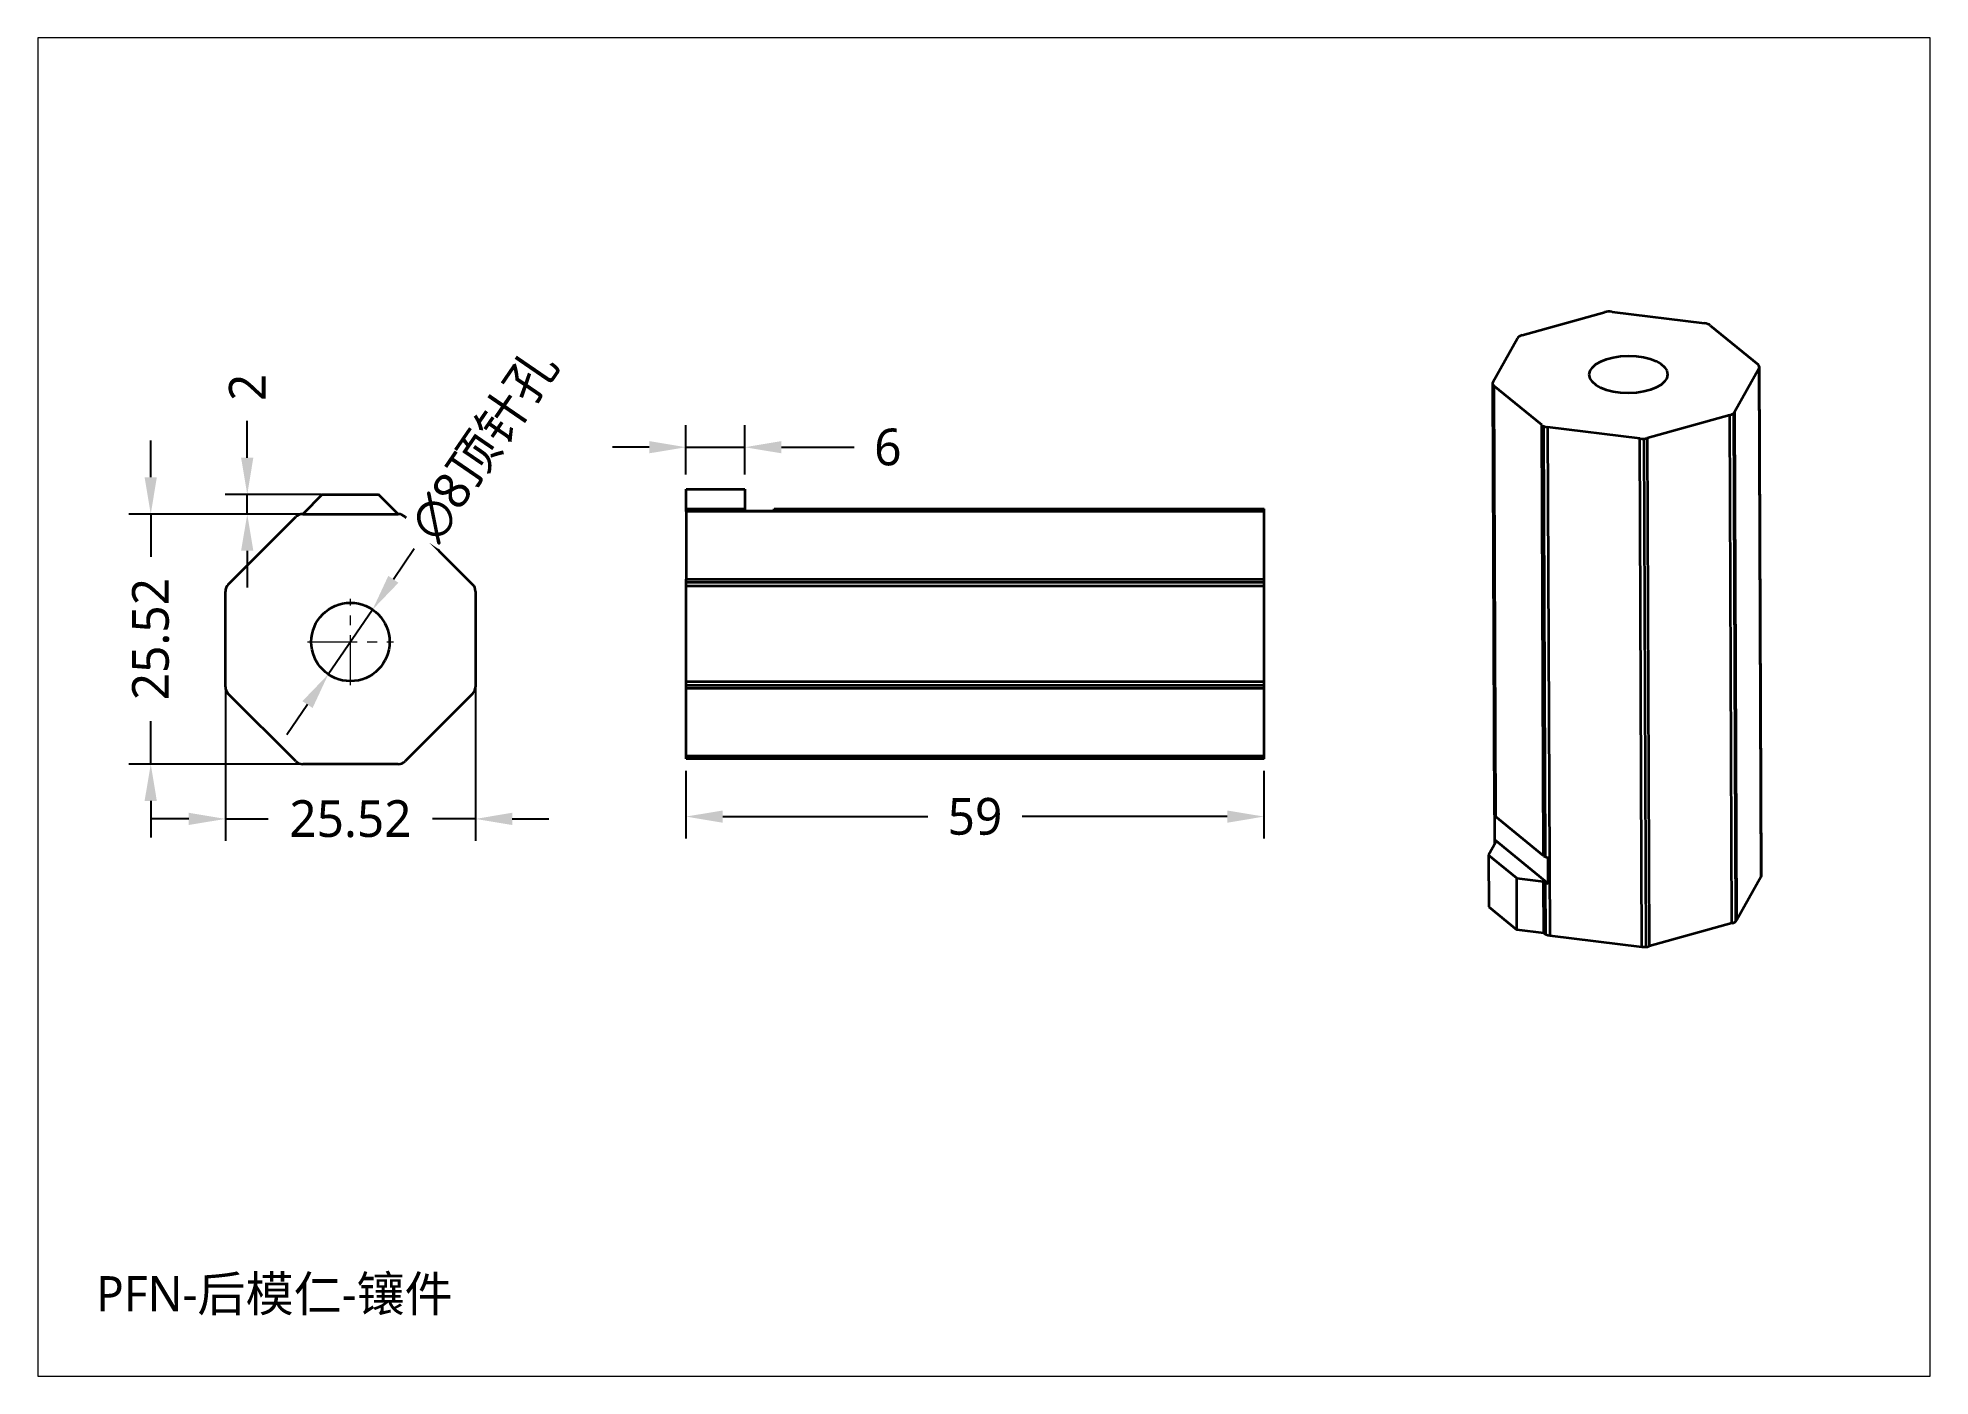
# Model space of a CAD drawing. Header units: millimetres. Extents: x 151 to 344, y 135 to 271.
import ezdxf

# ---------------------------------------------------------------- set-up
doc = ezdxf.new("R2010")
doc.units = ezdxf.units.MM
doc.linetypes.add('CENTER', pattern=[50.8, 31.75, -6.35, 6.35, -6.35])
doc.layers.add('21', color=7, linetype='Continuous', true_color=0xffffff)
for name, color, linetype, lineweight in [('core', 7, 'Continuous', 20), ('dim', 82, 'Continuous', 9), ('moldbase', 7, 'Continuous', 20)]:
    doc.layers.add(name, color=color, linetype=linetype, lineweight=lineweight)
doc.styles.add('Capful-A', font='')
doc.styles.get("Standard").update_dxf_attribs({"font": 'arial.ttf'})
doc.styles.get('Capful-A').set_extended_font_data('Microsoft YaHei')
doc.dimstyles.new('Capful-A-1.5', dxfattribs={"dimscale": 1.5, "dimtxt": 2.5, "dimasz": 2.5, "dimexe": 1.5, "dimexo": 1, "dimgap": 1.5, "dimtad": 0, "dimdsep": 46, "dimtxsty": 'Capful-A', "dimcen": 0, "dimclrt": 7, "dimazin": 2, "dimtfac": 1, "dimtmove": 0, "dimatfit": 3, "dimfxl": 0, "dimtolj": 1, "dimtzin": 0, "dimarcsym": 0})

# ---------------------------------------------------------------- blocks, each defined once
blk = doc.blocks.new('*D35')
at = {"layer": 'Defpoints', "color": 0, "transparency": 16777216}
for p in [(185.49, 212.75), (180.97, 206.15)]:
    blk.add_point(p, dxfattribs=at)
at = {"layer": 'dim', "color": 0, "lineweight": -2, "transparency": 16777216}
for p, q in [((189.74, 218.94), (187.61, 215.84)), ((180.97, 206.15), (185.49, 212.75)), ((178.85, 203.06), (176.73, 199.97))]:
    blk.add_line(p, q, dxfattribs=at)
at = {"layer": 'dim', "color": 0, "transparency": 16777216}
for points in [[(187.1, 216.2), (188.13, 215.49), (185.49, 212.75)], [(178.33, 203.41), (179.37, 202.71), (180.97, 206.15)]]:
    blk.add_solid(points, dxfattribs=at)
at = {"layer": 'dim', "color": 7, "lineweight": 18, "transparency": 16777216, "insert": (196.98, 229.5), "char_height": 3.75, "attachment_point": 5, "rotation": 55.5642, "style": 'Capful-A', "bg_fill": 3, "box_fill_scale": 1.1, "bg_fill_color": 256, "bg_fill_true_color": 13158600, "bg_fill_transparency": 0}
blk.add_mtext('\\A1;∅8{\\fMicrosoft YaHei|b0|i0|c134|p34;顶针孔}', dxfattribs=at)
blk = doc.blocks.new('*D36')
at = {"layer": 'Defpoints', "color": 0, "transparency": 16777216}
for p in [(170.47, 209.74), (195.99, 209.74), (195.99, 191.39)]:
    blk.add_point(p, dxfattribs=at)
at = {"layer": 'dim', "color": 0, "lineweight": -2, "transparency": 16777216}
for p, q in [((170.47, 208.24), (170.47, 189.14)), ((195.99, 208.24), (195.99, 189.14)), ((166.72, 191.39), (162.97, 191.39)), ((170.47, 191.39), (174.85, 191.39)), ((195.99, 191.39), (191.62, 191.39)), ((199.74, 191.39), (203.49, 191.39))]:
    blk.add_line(p, q, dxfattribs=at)
at = {"layer": 'dim', "color": 0, "transparency": 16777216}
for points in [[(166.72, 192.02), (166.72, 190.77), (170.47, 191.39)], [(199.74, 192.02), (199.74, 190.77), (195.99, 191.39)]]:
    blk.add_solid(points, dxfattribs=at)
at = {"layer": 'dim', "color": 7, "lineweight": 18, "transparency": 16777216, "insert": (183.23, 191.39), "char_height": 3.75, "attachment_point": 5, "style": 'Capful-A', "bg_fill": 3, "box_fill_scale": 1.1, "bg_fill_color": 256, "bg_fill_true_color": 13158600, "bg_fill_transparency": 0}
blk.add_mtext('\\A1;25.52', dxfattribs=at)
blk = doc.blocks.new('*D37')
at = {"layer": 'Defpoints', "color": 0, "transparency": 16777216}
for p in [(162.85, 222.5), (183.23, 222.5), (183.23, 196.98)]:
    blk.add_point(p, dxfattribs=at)
at = {"layer": 'dim', "color": 0, "lineweight": -2, "transparency": 16777216}
for p, q in [((162.85, 226.25), (162.85, 230)), ((181.73, 222.5), (160.6, 222.5)), ((162.85, 222.5), (162.85, 218.13)), ((162.85, 196.98), (162.85, 201.36)), ((181.73, 196.98), (160.6, 196.98)), ((162.85, 193.23), (162.85, 189.48))]:
    blk.add_line(p, q, dxfattribs=at)
at = {"layer": 'dim', "color": 0, "transparency": 16777216}
for points in [[(162.22, 226.25), (163.47, 226.25), (162.85, 222.5)], [(162.22, 193.23), (163.47, 193.23), (162.85, 196.98)]]:
    blk.add_solid(points, dxfattribs=at)
at = {"layer": 'dim', "color": 7, "lineweight": 18, "transparency": 16777216, "insert": (162.85, 209.74), "char_height": 3.75, "attachment_point": 5, "rotation": 90, "style": 'Capful-A', "bg_fill": 3, "box_fill_scale": 1.1, "bg_fill_color": 256, "bg_fill_true_color": 13158600, "bg_fill_transparency": 0}
blk.add_mtext('\\A1;25.52', dxfattribs=at)
blk = doc.blocks.new('*D38')
at = {"layer": 'Defpoints', "color": 0, "transparency": 16777216}
for p in [(172.7, 224.5), (181.79, 224.5), (183.23, 222.5)]:
    blk.add_point(p, dxfattribs=at)
at = {"layer": 'dim', "color": 0, "lineweight": -2, "transparency": 16777216}
for p, q in [((172.7, 228.25), (172.7, 232)), ((180.29, 224.5), (170.45, 224.5)), ((172.7, 222.5), (172.7, 224.5)), ((181.73, 222.5), (170.45, 222.5)), ((172.7, 218.75), (172.7, 215))]:
    blk.add_line(p, q, dxfattribs=at)
at = {"layer": 'dim', "color": 0, "transparency": 16777216}
for points in [[(172.07, 228.25), (173.32, 228.25), (172.7, 224.5)], [(172.07, 218.75), (173.32, 218.75), (172.7, 222.5)]]:
    blk.add_solid(points, dxfattribs=at)
at = {"layer": 'dim', "color": 7, "lineweight": 18, "transparency": 16777216, "insert": (172.7, 235.43), "char_height": 3.75, "attachment_point": 5, "rotation": 90, "style": 'Capful-A', "bg_fill": 3, "box_fill_scale": 1.1, "bg_fill_color": 256, "bg_fill_true_color": 13158600, "bg_fill_transparency": 0}
blk.add_mtext('\\A1;2', dxfattribs=at)
blk = doc.blocks.new('*D39')
at = {"layer": 'Defpoints', "color": 0, "transparency": 16777216}
for p in [(223.48, 229.32), (217.48, 225.04), (223.48, 225.04)]:
    blk.add_point(p, dxfattribs=at)
at = {"layer": 'dim', "color": 0, "lineweight": -2, "transparency": 16777216}
for p, q in [((217.48, 226.54), (217.48, 231.57)), ((223.48, 226.54), (223.48, 231.57)), ((213.73, 229.32), (209.98, 229.32)), ((217.48, 229.32), (223.48, 229.32)), ((227.23, 229.32), (234.64, 229.32))]:
    blk.add_line(p, q, dxfattribs=at)
at = {"layer": 'dim', "color": 0, "transparency": 16777216}
for points in [[(213.73, 229.95), (213.73, 228.7), (217.48, 229.32)], [(227.23, 229.95), (227.23, 228.7), (223.48, 229.32)]]:
    blk.add_solid(points, dxfattribs=at)
at = {"layer": 'dim', "color": 7, "lineweight": 18, "transparency": 16777216, "insert": (238.09, 229.32), "char_height": 3.75, "attachment_point": 5, "style": 'Capful-A', "bg_fill": 3, "box_fill_scale": 1.1, "bg_fill_color": 256, "bg_fill_true_color": 13158600, "bg_fill_transparency": 0}
blk.add_mtext('\\A1;6', dxfattribs=at)
blk = doc.blocks.new('*D40')
at = {"layer": 'Defpoints', "color": 0, "transparency": 16777216}
for p in [(217.48, 197.81), (276.48, 197.81), (276.48, 191.63)]:
    blk.add_point(p, dxfattribs=at)
at = {"layer": 'dim', "color": 0, "lineweight": -2, "transparency": 16777216}
for p, q in [((217.48, 196.31), (217.48, 189.38)), ((276.48, 196.31), (276.48, 189.38)), ((221.23, 191.63), (242.17, 191.63)), ((272.73, 191.63), (251.8, 191.63))]:
    blk.add_line(p, q, dxfattribs=at)
at = {"layer": 'dim', "color": 0, "transparency": 16777216}
for points in [[(221.23, 192.25), (221.23, 191), (217.48, 191.63)], [(272.73, 192.25), (272.73, 191), (276.48, 191.63)]]:
    blk.add_solid(points, dxfattribs=at)
at = {"layer": 'dim', "color": 7, "lineweight": 18, "transparency": 16777216, "insert": (246.98, 191.63), "char_height": 3.75, "attachment_point": 5, "style": 'Capful-A', "bg_fill": 3, "box_fill_scale": 1.1, "bg_fill_color": 256, "bg_fill_true_color": 13158600, "bg_fill_transparency": 0}
blk.add_mtext('\\A1;59', dxfattribs=at)
blk = doc.blocks.new('TK')
at = {"layer": 'core', "lineweight": 18}
for p, q in [((-712.8, 504), (-712.8, -504)), ((712.8, 504), (-712.8, 504)), ((712.8, -504), (712.8, 504)), ((-712.8, -504), (712.8, -504))]:
    blk.add_line(p, q, dxfattribs=at)

msp = doc.modelspace()

# ---------------------------------------------------------------- linework, layer by layer
at = {"layer": '21', "color": 7, "linetype": 'Continuous', "lineweight": 35}
for p, q in [((302.825, 240.744), (311.259, 243.096)), ((312.017, 243.146), (321.43, 241.977)), ((322.038, 241.757), (326.916, 237.751)), ((299.846, 235.957), (302.36, 240.453)), ((299.812, 235.833), (299.989, 191.882)), ((327.016, 237.39), (324.502, 232.894)), ((327.226, 185.528), (327.016, 237.39)), ((327.26, 185.652), (327.05, 237.514)), ((299.946, 235.595), (300.124, 191.645)), ((304.824, 231.59), (299.946, 235.595)), ((324.037, 232.603), (315.603, 230.251)), ((324.246, 180.741), (324.037, 232.603)), ((324.395, 232.773), (324.605, 180.911)), ((324.502, 232.894), (324.712, 181.032)), ((305.002, 187.639), (304.824, 231.59)), ((305.209, 187.52), (305.031, 231.47)), ((305.432, 231.37), (305.641, 179.508)), ((314.844, 230.2), (305.432, 231.37)), ((315.054, 178.339), (314.844, 230.2)), ((315.244, 230.19), (315.454, 178.328)), ((315.603, 230.251), (315.813, 178.389)), ((180.361, 224.503), (178.361, 222.503)), ((180.361, 224.503), (186.104, 224.503)), ((188.104, 222.503), (186.104, 224.503)), ((217.484, 223.042), (217.484, 225.042)), ((217.484, 225.042), (223.484, 225.042)), ((223.484, 225.042), (223.484, 223.042)), ((170.765, 215.321), (177.654, 222.21)), ((178.361, 222.503), (188.104, 222.503)), ((188.811, 222.21), (195.7, 215.321)), ((217.484, 223.042), (223.484, 223.042)), ((217.484, 222.749), (217.484, 223.042)), ((217.484, 223.042), (223.484, 223.042)), ((217.484, 222.749), (217.484, 215.86)), ((276.484, 222.749), (217.484, 222.749)), ((223.484, 223.042), (223.484, 222.842)), ((223.484, 222.842), (226.484, 222.842)), ((226.484, 223.042), (276.484, 223.042)), ((226.484, 222.842), (226.484, 223.042)), ((226.484, 223.042), (276.484, 223.042)), ((276.484, 222.749), (276.484, 223.042)), ((276.484, 215.86), (276.484, 222.749)), ((170.472, 204.871), (170.472, 214.614)), ((195.993, 214.614), (195.993, 204.871)), ((217.484, 215.153), (217.484, 215.86)), ((217.484, 215.86), (276.484, 215.86)), ((217.484, 215.567), (276.484, 215.567)), ((217.484, 205.411), (217.484, 215.153)), ((276.484, 215.153), (217.484, 215.153)), ((276.484, 215.153), (276.484, 215.86)), ((276.484, 205.411), (276.484, 215.153)), ((217.484, 204.703), (217.484, 205.411)), ((217.484, 205.411), (276.484, 205.411)), ((276.484, 204.996), (217.484, 204.996)), ((276.484, 204.703), (276.484, 205.411)), ((177.654, 197.275), (170.765, 204.164)), ((195.7, 204.164), (188.811, 197.275)), ((217.484, 197.814), (217.484, 204.703)), ((276.484, 204.703), (217.484, 204.703)), ((276.484, 197.814), (276.484, 204.703)), ((217.484, 197.521), (217.484, 197.814)), ((217.484, 197.814), (276.484, 197.814)), ((276.484, 197.521), (217.484, 197.521)), ((276.484, 197.521), (217.484, 197.521)), ((276.484, 197.521), (276.484, 197.814)), ((188.104, 196.982), (178.361, 196.982)), ((299.997, 191.825), (300.007, 189.303)), ((305.002, 187.639), (300.124, 191.645)), ((300.007, 189.303), (305.486, 184.804)), ((300.134, 189.008), (299.405, 187.702)), ((299.405, 187.702), (299.426, 182.428)), ((302.28, 185.341), (299.405, 187.702)), ((300, 189.245), (300.002, 188.771)), ((305.486, 184.804), (305.475, 187.441)), ((327.226, 185.528), (324.712, 181.032)), ((302.301, 180.067), (302.28, 185.341)), ((302.28, 185.341), (305.012, 185.002)), ((305.034, 179.728), (305.012, 185.002)), ((305.241, 179.608), (305.22, 184.883)), ((299.426, 182.428), (302.301, 180.067)), ((305.034, 179.728), (302.301, 180.067)), ((324.246, 180.741), (315.813, 178.389)), ((305.641, 179.508), (315.054, 178.339))]:
    msp.add_line(p, q, dxfattribs=at)
at = {"layer": '21', "color": 1, "linetype": 'CENTER', "lineweight": 18, "ltscale": 0.16}
for p, q in [((183.232, 205.05), (183.232, 213.85)), ((178.832, 209.45), (187.632, 209.45))]:
    msp.add_line(p, q, dxfattribs=at)
at = {"layer": '21', "color": 7, "linetype": 'Continuous', "lineweight": 35}
msp.add_circle((183.232, 209.45), 4, dxfattribs=at)
for centre, start, end in [((178.361, 221.503), 90, 135), ((188.104, 221.503), 45, 90), ((171.472, 214.614), 135, 180), ((194.993, 214.614), 0, 45), ((171.472, 204.871), 180, 225), ((194.993, 204.871), 315, 0), ((178.361, 197.982), 225, 270), ((188.104, 197.982), 270, 315)]:
    msp.add_arc(centre, 1, start, end, dxfattribs=at)
for centre, major_axis, start_param, end_param in [((311.759, 242.685), (1, 0.004), 1.3078654, 2.0932635), ((321.172, 241.515), (1, 0.004), 0.5224672, 1.3078654), ((303.326, 240.333), (1, 0.004), 2.0932635, 2.8786617), ((326.05, 237.51), (1, 0.004), 6.0202543, 6.8056525), ((300.812, 235.837), (1, 0.004), 2.8786617, 3.6640598), ((323.536, 233.014), (1, 0.004), 5.2348562, 6.0202543), ((305.69, 231.831), (1, 0.004), 3.6640598, 4.449458), ((315.102, 230.662), (1, 0.004), 4.449458, 5.2348562), ((300.989, 191.886), (1, 0.004), 3.1415983, 3.6640598), ((301, 189.249), (-1, -0.004), 6.1621514, 6.8056525), ((305.867, 187.88), (1, 0.004), 3.6640598, 4.307561), ((326.26, 185.648), (1, 0.004), 6.0202543, 6.2831919), ((305.878, 185.243), (-1, -0.004), 0.5224672, 1.1659683), ((305.899, 179.969), (1, 0.004), 3.6640598, 4.449458), ((323.746, 181.152), (1, 0.004), 5.2348562, 6.0202543), ((315.312, 178.8), (1, 0.004), 4.449458, 5.2348562)]:
    msp.add_ellipse(centre, major_axis=major_axis, ratio=0.4767816, start_param=start_param, end_param=end_param, dxfattribs=at)
msp.add_ellipse((313.684, 236.744), major_axis=(-4, -0.016), ratio=0.4767816, dxfattribs=at)

# ---------------------------------------------------------------- texts
at = {"layer": 'moldbase', "lineweight": 18, "insert": (157.267, 144.731), "char_height": 3.6, "attachment_point": 1}
msp.add_mtext_dynamic_manual_height_columns('{\\fMicrosoft YaHei|b0|i0|c134|p34;PFN-后模仁-镶件}', width=259.49295, gutter_width=0, heights=[30.48], dxfattribs=at)

# ---------------------------------------------------------------- next in the draw order: dimensions: what is measured, and where the dimension line sits
at = {"layer": 'dim', "lineweight": 18}
dim = msp.add_diameter_dim_2p(p1=(180.97, 206.151), p2=(185.494, 212.749), text='<>{\\fMicrosoft YaHei|b0|i0|c134|p34;顶针孔}', dimstyle='Capful-A-1.5', dxfattribs=at)
dim.commit()
dim.dimension.update_dxf_attribs({"geometry": '*D35', "text_midpoint": (196.977, 229.497)})
dim = msp.add_linear_dim(base=(223.484, 229.323), p1=(217.484, 225.042), p2=(223.484, 225.042), dimstyle='Capful-A-1.5', dxfattribs=at)
dim.commit()
dim.dimension.update_dxf_attribs({"geometry": '*D39', "text_midpoint": (238.093, 229.323), "dimtype": 160})
dim = msp.add_linear_dim(base=(276.484, 191.63), p1=(217.484, 197.814), p2=(276.484, 197.814), dimstyle='Capful-A-1.5', dxfattribs=at)
dim.commit()
dim.dimension.update_dxf_attribs({"geometry": '*D40', "text_midpoint": (246.984, 191.63)})

# ---------------------------------------------------------------- next in the draw order: dimensions: what is measured, and where the dimension line sits
dim = msp.add_linear_dim(base=(195.993, 191.392), p1=(170.472, 209.742), p2=(195.993, 209.742), dimstyle='Capful-A-1.5', dxfattribs=at)
dim.commit()
dim.dimension.update_dxf_attribs({"geometry": '*D36', "text_midpoint": (183.232, 191.392)})

# ---------------------------------------------------------------- next in the draw order: dimensions: what is measured, and where the dimension line sits
dim = msp.add_linear_dim(base=(162.848, 222.503), p1=(183.232, 196.982), p2=(183.232, 222.503), angle=90, dimstyle='Capful-A-1.5', dxfattribs=at)
dim.commit()
dim.dimension.update_dxf_attribs({"geometry": '*D37', "text_midpoint": (162.848, 209.742)})

# ---------------------------------------------------------------- next in the draw order: dimensions: what is measured, and where the dimension line sits
dim = msp.add_linear_dim(base=(172.696, 224.503), p1=(183.232, 222.503), p2=(181.785, 224.503), angle=90, dimstyle='Capful-A-1.5', dxfattribs=at)
dim.commit()
dim.dimension.update_dxf_attribs({"geometry": '*D38', "text_midpoint": (172.696, 235.432)})

# ---------------------------------------------------------------- next in the draw order: block references
at = {"xscale": 0.135489024, "yscale": 0.135489024, "zscale": 0.135489024}
msp.add_blockref('TK', (247.901, 202.812), dxfattribs=at)

doc.saveas('drawing.dxf')
